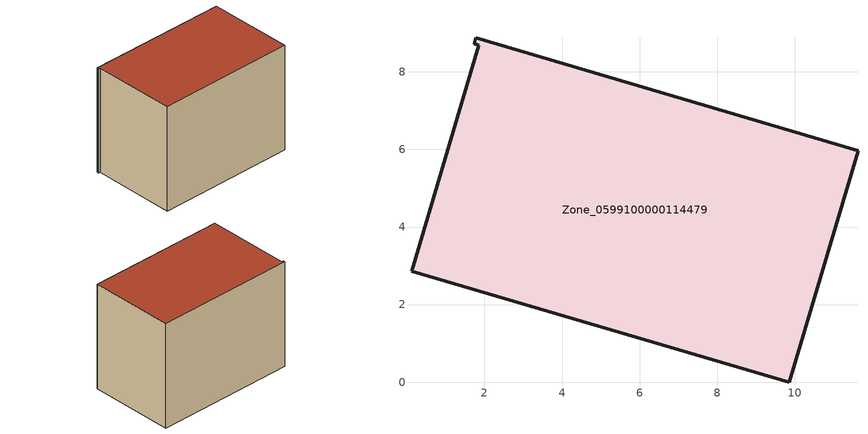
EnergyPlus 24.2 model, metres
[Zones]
Zone_0599100000114479
 floor ground (C_G): 0.12,2.86 1.85,8.69 1.73,8.73 1.77,8.88 11.63,5.97 9.86,0 z0.58
 wall outside (C_F): 11.63,5.97 1.77,8.88 1.73,8.73 1.85,8.69 0.12,2.86 9.86,0 11.63,5.97 z0.58:8.37
 roof outside (C_R): 1.85,8.69 0.12,2.86 9.86,0 11.63,5.97 1.77,8.88 1.73,8.73 z8.37
[BUILDING]
Pand.0599100000114479: North Axis=0; Terrain=City; Loads Convergence Tolerance Value=0.04; Temperature Convergence Tolerance Value=0.4; Solar Distribution=FullExterior; Maximum Number of Warmup Days=25; Minimum Number of Warmup Days=1
[Site:Location]
Rotterdam.The.Hague.AP_ZH_NLD Design_Conditions: Latitude=51.96; Longitude=4.45; Time Zone=1; Elevation=-4.5
[SITE:GROUNDTEMPERATURE:BUILDINGSURFACE]
18, 18, 18, 18, 18, 18, 18, 18, 18, 18, 18, 18
[MATERIAL] Thermal Absorptance=0.9; Solar Absorptance=0.7; Visible Absorptance=0.7
Name | Roughness | Thickness | Conductivity | Density | Specific Heat
G.TI.1965-1974 | MediumSmooth | 0.15 | 0.882353 | 540 | 1210
F.TI.1965-1974 | Rough | 0.3 | 0.697674 | 1920 | 840
R.TI.1965-1974 | MediumRough | 0.2 | 0.232558 | 1500 | 1000
[CONSTRUCTION]
C_G: G.TI.1965-1974
C_F: F.TI.1965-1974
C_R: R.TI.1965-1974
[ZONE]
Zone_0599100000114479: Type=1; Multiplier=1; Ceiling Height=Autocalculate; Volume=Autocalculate; Floor Area=autocalculate; Part of Total Floor Area=Yes
[ZONEINFILTRATION:DESIGNFLOWRATE]
Infil_Zone_0599100000114479: Zone or ZoneList or Space or SpaceList=Zone_0599100000114479; Schedule=AlwaysOn; Design Flow Rate Calculation Method=Flow/Area; Flow Rate per Floor Area=0.003; Constant Term Coefficient=1; Temperature Term Coefficient=0; Velocity Term Coefficient=0; Velocity Squared Term Coefficient=0
[HVACTEMPLATE:ZONE:IDEALLOADSAIRSYSTEM]
Zone_0599100000114479: Maximum Heating Supply Air Temperature=50; Minimum Cooling Supply Air Temperature=13; Maximum Heating Supply Air Humidity Ratio=0.0156; Minimum Cooling Supply Air Humidity Ratio=0.0077; Heating Limit=NoLimit; Cooling Limit=NoLimit; Dehumidification Control Type=ConstantSensibleHeatRatio; Cooling Sensible Heat Ratio=0.7; Dehumidification Setpoint=60; Humidification Control Type=None; Humidification Setpoint=30; Outdoor Air Method=None; Outdoor Air Flow Rate per Person=0.00944; Outdoor Air Flow Rate per Zone Floor Area=0; Outdoor Air Flow Rate per Zone=0; Demand Controlled Ventilation Type=None; Outdoor Air Economizer Type=NoEconomizer; Heat Recovery Type=None; Sensible Heat Recovery Effectiveness=0.7; Latent Heat Recovery Effectiveness=0.65
[ZONECONTROL:THERMOSTAT]
ThermostatControl_Zone_0599100000114479: Zone or ZoneList=Zone_0599100000114479; Control Type Schedule=DualSetpointControlType; Control 1=Thermostat_Zone_0599100000114479; Temperature Difference Between Cutout And Setpoint=0
[THERMOSTATSETPOINT:DUALSETPOINT]
Thermostat_Zone_0599100000114479: Heating Setpoint Temperature Schedule=HeatingSetpoint_Zone_0599100000114479; Cooling Setpoint Temperature Schedule=CoolingSetpoint_Zone_0599100000114479
[SCHEDULE:COMPACT]
HeatingSetpoint_Zone_0599100000114479: Through: 12/31, For: AllDays, Until: 24:00, 21
CoolingSetpoint_Zone_0599100000114479: Through: 12/31, For: AllDays, Until: 24:00, 24
DualSetpointControlType: Through: 12/31, For: AllDays, Until: 24:00, 4
AlwaysOn: Through: 12/31, For: AllDays, Until: 24:00, 1
